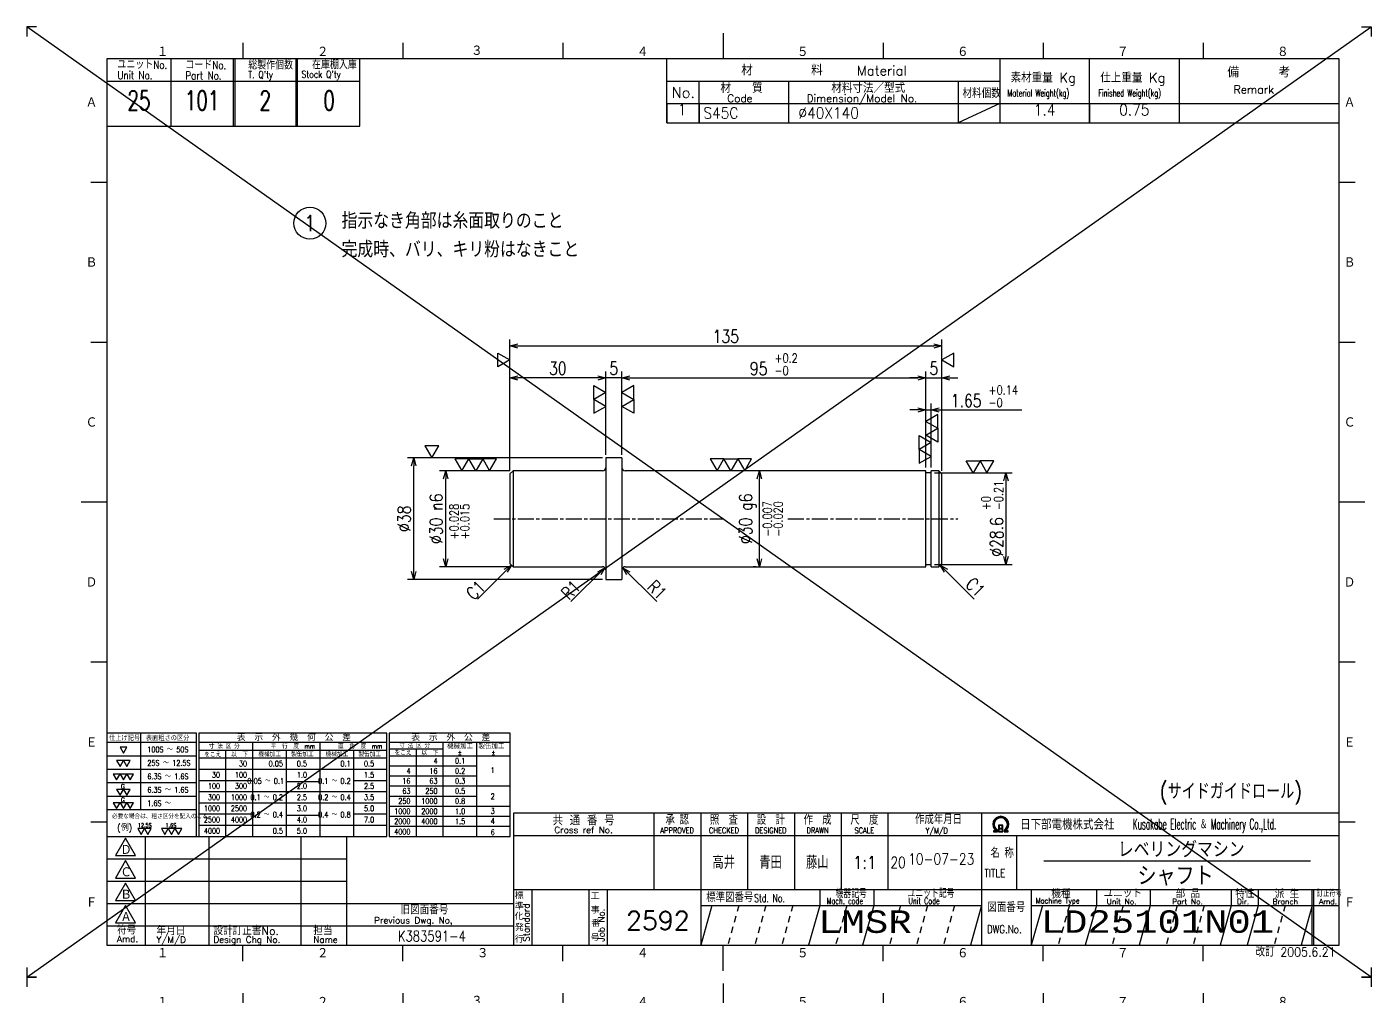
# Model space of a CAD drawing. Extents: x 0 to 420, y 0 to 594.
# Drawn here: x 0 to 420, y 291.1 to 594 of the extents above; entities that cross this region are included whole.
import ezdxf
from ezdxf.enums import TextEntityAlignment as Align

# ---------------------------------------------------------------- set-up
doc = ezdxf.new("R2010")
doc.units = 0
doc.linetypes.add('GEN3A', pattern=[3.5, 2, -1.5])
doc.linetypes.add('GEN7A', pattern=[7.5, 5, -0.75, 1, -0.75])
doc.layers.get('0').update_dxf_attribs({"linetype": 'CONTINUOUS'})
doc.layers.get('DEFPOINTS').update_dxf_attribs({"linetype": 'CONTINUOUS'})
for name, color, linetype in [('2', 5, 'CONTINUOUS'), ('4', 3, 'CONTINUOUS'), ('5', 3, 'CONTINUOUS'), ('6', 52, 'CONTINUOUS'), ('7A', 4, 'GEN7A'), ('8', 1, 'CONTINUOUS'), ('RAHM2', 1, 'CONTINUOUS'), ('RAHM3', 52, 'CONTINUOUS')]:
    doc.layers.add(name, color=color, linetype=linetype)
doc.styles.add('DIMENSION', font='monotxt.shx', dxfattribs={"bigfont": 'bigfont.shx'})
doc.styles.get("Standard").update_dxf_attribs({"font": 'romans.shx', "width": 0.8, "bigfont": 'extfont.shx'})
doc.dimstyles.new('GEN-ISO', dxfattribs={"dimtxt": 4, "dimasz": 2.5, "dimexe": 2, "dimexo": 1, "dimgap": 1, "dimtad": 3, "dimdec": 3, "dimrnd": 0.001, "dimdsep": 46, "dimtxsty": 'Standard', "dimblk": 'OPEN30', "dimcen": 0, "dimclrt": 52, "dimadec": 0, "dimazin": 0, "dimtp": 0.1, "dimtm": 0.1, "dimtfac": 0.6, "dimtdec": 3, "dimtmove": 0, "dimatfit": 3, "dimldrblk": 'OPEN30', "dimfxl": 1, "dimarcsym": 0})

# ---------------------------------------------------------------- blocks, each defined once
blk = doc.blocks.new('1A3ﾌﾞﾋﾝ')
at = {"layer": 'RAHM2', "color": 5, "linetype": 'Continuous'}
for p, q in [((3, 297), (0, 297)), ((0, 297), (0, 294)), ((217.5, 295), (217.5, 287)), ((417, 297), (420, 297)), ((420, 297), (420, 294)), ((67.5, 292), (67.5, 287)), ((117.5, 292), (117.5, 287)), ((167.5, 292), (167.5, 287)), ((267.5, 292), (267.5, 287)), ((317.5, 292), (317.5, 287)), ((367.5, 292), (367.5, 287)), ((410, 287), (25, 287)), ((25, 287), (25, 10)), ((104, 266), (104, 287)), ((410, 10), (410, 287)), ((25, 266), (64.5, 266)), ((64.5, 266), (104, 266)), ((20, 248.5), (25, 248.5)), ((410, 248.5), (415, 248.5)), ((20, 198.5), (25, 198.5)), ((410, 198.5), (415, 198.5)), ((17, 148.5), (25, 148.5)), ((410, 148.5), (418, 148.5)), ((20, 98.5), (25, 98.5)), ((410, 98.5), (415, 98.5)), ((20, 48.5), (25, 48.5)), ((410, 48.5), (415, 48.5)), ((25, 10), (410, 10)), ((67.5, 5), (67.5, 10)), ((117.5, 5), (117.5, 10)), ((217.5, 2), (217.5, 10)), ((267.5, 5), (267.5, 10)), ((317.5, 5), (317.5, 10)), ((367.5, 5), (367.5, 10)), ((0, 3), (0, 0)), ((0, 0), (3, 0)), ((420, 0), (417, 0)), ((420, 3), (420, 0))]:
    blk.add_line(p, q, dxfattribs=at)
at = {"layer": 'RAHM2', "color": 7, "linetype": 'Continuous'}
for p, q in [((45, 287), (45, 266)), ((64.5, 287), (64.5, 266)), ((65, 287), (65, 266)), ((84, 287), (84, 266)), ((84.5, 287), (84.5, 266)), ((200, 267), (200, 287)), ((304, 287), (304, 267)), ((332, 267), (332, 287)), ((360, 287), (360, 267)), ((25, 280), (64.5, 280)), ((64.5, 280), (104, 280)), ((200, 280), (304, 280)), ((210, 267), (210, 280)), ((238, 280), (238, 267)), ((291, 280), (291, 267)), ((200, 273), (410, 273)), ((304, 273), (291, 267)), ((200, 267), (410, 267)), ((195.93, 51.26), (195.93, 27.42)), ((210.55, 51.26), (210.55, 10)), ((225.18, 51.26), (225.18, 27.42)), ((239.8, 51.26), (239.8, 27.42)), ((254.43, 51.26), (254.43, 27.42)), ((269.05, 51.26), (269.05, 27.42)), ((298.3, 51.26), (298.3, 10)), ((25, 44), (100, 44)), ((37, 44), (37, 10)), ((56.8, 44), (56.8, 10)), ((85.6, 44), (85.6, 10)), ((100, 10), (100, 44)), ((152.05, 44.26), (410, 44.26)), ((269.05, 44.26), (269.05, 27.42)), ((298.3, 44.26), (298.3, 44.26)), ((309.17, 44.26), (309.17, 27.42)), ((25, 37), (100, 37)), ((25, 30), (100, 30)), ((152.05, 27.42), (410, 27.42)), ((157.77, 27.42), (157.77, 10)), ((175.59, 27.42), (175.59, 10)), ((181.3, 27.42), (181.3, 10)), ((247.73, 27.42), (247.73, 22.42)), ((264.59, 27.42), (264.59, 22.42)), ((313.83, 27.42), (313.83, 10)), ((334.15, 27.42), (334.15, 22.42)), ((351, 27.42), (351, 22.42)), ((376.29, 27.42), (376.29, 22.42)), ((384.72, 27.42), (384.72, 22.42)), ((401.57, 10), (401.57, 27.42)), ((402.07, 10), (402.07, 27.42)), ((25, 23), (100, 23)), ((100, 23), (152.05, 23)), ((210.55, 22.42), (298.3, 22.42)), ((313.83, 22.42), (410, 22.42)), ((25, 16), (100, 16)), ((100, 16), (152.05, 16)), ((167.5, 5), (167.5, 10))]:
    blk.add_line(p, q, dxfattribs=at)
at = {"layer": 'RAHM2', "color": 3, "linetype": 'Continuous'}
for p, q in [((317.73, 36.35), (401.03, 36.35)), ((214.02, 22.42), (210.55, 10)), ((247.73, 22.42), (244.26, 10)), ((264.59, 22.42), (261.12, 10)), ((298.3, 22.42), (294.83, 10)), ((334.15, 22.42), (330.68, 10)), ((351, 22.42), (347.54, 10)), ((376.29, 22.42), (372.82, 10)), ((384.72, 22.42), (381.25, 10))]:
    blk.add_line(p, q, dxfattribs=at)
at = {"layer": 'RAHM2', "color": 3, "linetype": 'GEN3A'}
for p, q in [((222.44, 22.42), (218.98, 10)), ((230.87, 22.42), (227.41, 10)), ((239.3, 22.42), (235.84, 10)), ((256.16, 22.42), (252.69, 10)), ((273.01, 22.42), (269.55, 10)), ((281.44, 22.42), (277.98, 10)), ((289.87, 22.42), (286.41, 10)), ((325.72, 22.42), (322.25, 10)), ((342.57, 22.42), (339.11, 10)), ((359.43, 22.42), (355.97, 10)), ((367.86, 22.42), (364.39, 10)), ((393.14, 22.42), (389.68, 10))]:
    blk.add_line(p, q, dxfattribs=at)
at = {"layer": 'RAHM2', "color": 5, "linetype": 'Continuous'}
blk.add_lwpolyline([(410, 51.26), (152.05, 51.26), (152.05, 10)], dxfattribs=at)
at = {"layer": 'RAHM2', "color": 7, "linetype": 'Continuous'}
for points in [[(303.62, 47.51), (303.62, 45.4), (304.92, 45.4), (304.92, 47.51), (303.62, 47.51)], [(303.77, 47.36), (303.77, 46.53), (304.77, 46.53), (304.77, 47.36), (303.77, 47.36)], [(304.77, 46.38), (304.77, 45.55), (303.77, 45.55), (303.77, 46.38), (304.77, 46.38)], [(302.02, 45.4), (303.22, 45.4), (303.22, 46.01)], [(302.02, 45.58), (302.97, 45.58), (302.97, 45.91)], [(302.72, 45.82), (302.72, 45.75), (302.02, 45.75), (302.02, 45.4)], [(305.32, 45.98), (305.32, 45.4), (306.58, 45.4), (306.58, 45.75), (305.85, 45.75), (305.85, 45.8)], [(305.57, 45.87), (305.57, 45.58), (306.58, 45.58)]]:
    blk.add_lwpolyline(points, dxfattribs=at)
for points in [[(30.79, 43.41), (27.65, 37.97), (33.92, 37.97)], [(30.79, 36.41), (27.65, 30.97), (33.92, 30.97)], [(30.79, 29.41), (27.65, 23.97), (33.92, 23.97)], [(30.79, 22.41), (27.65, 16.97), (33.92, 16.97)]]:
    blk.add_lwpolyline(points, close=True, dxfattribs=at)
at = {"layer": 'RAHM2', "color": 3, "linetype": 'Continuous'}
for points in [[(317.29, 22.42), (313.83, 10)], [(401.57, 22.42), (401.57, 22.42), (398.11, 10)]]:
    blk.add_lwpolyline(points, dxfattribs=at)
at = {"layer": 'RAHM2', "color": 7, "linetype": 'Continuous'}
for radius, start, end in [(2.5, 308.2706, 230.8952), (2.28, 303.9949, 234.4013), (2.06, 299.8294, 238.4756)]:
    blk.add_arc((304.3, 47.76), radius, start, end, dxfattribs=at)
at = {"layer": '4', "width": 0.9}
blk.add_text('改訂 2005.6.21', height=2.8, dxfattribs=at).set_placement((408.91, 6.44), align=Align.RIGHT)
at = {"layer": 'RAHM2', "color": 5, "linetype": 'Continuous'}
for s, p in [('１', (40.6, 287.58)), ('２', (90.6, 287.58)), ('４', (190.6, 287.58)), ('５', (240.6, 287.58)), ('６', (290.6, 287.58)), ('７', (340.6, 287.58)), ('８', (390.6, 287.58)), ('Ａ', (18.36, 271.74)), ('Ａ', (411.44, 271.74)), ('Ｂ', (18.36, 221.74)), ('Ｂ', (411.44, 221.74)), ('Ｃ', (18.36, 171.74)), ('Ｃ', (411.44, 171.74)), ('Ｄ', (18.36, 121.74)), ('Ｄ', (411.44, 121.74)), ('Ｅ', (18.36, 71.74)), ('Ｅ', (411.44, 71.74)), ('Ｆ', (18.36, 21.74)), ('Ｆ', (411.44, 21.74)), ('１', (40.6, 5.87)), ('２', (90.6, 5.87)), ('３', (140.6, 5.87)), ('４', (190.6, 5.87)), ('５', (240.6, 5.87)), ('６', (290.6, 5.87)), ('７', (340.6, 5.87))]:
    blk.add_text(s, height=3.31, dxfattribs=at).set_placement(p)
blk.add_text('３', height=3.31, dxfattribs=at).set_placement((140.6, 289.58), align=Align.MIDDLE)
at = {"layer": 'RAHM2', "color": 7, "linetype": 'Continuous'}
for s, height, width, p in [('ユニットNo.', 2.5, 0.8, (28.29, 283.92)), ('コードNo.', 2.5, 0.8, (49.52, 283.81)), ('総製作個数', 2.5, 0.8, (69.17, 283.72)), ('在庫棚入庫', 2.5, 0.8, (89.08, 283.82)), ('Unit No.', 2.5, 0.8, (28.29, 280.64)), ('Part No.', 2.5, 0.8, (49.52, 280.53)), ("T. Q'ty", 2.2, 0.8, (69.17, 280.96)), ("Stock Q'ty", 2.2, 0.8, (85.8, 281.06)), ('材料個数', 3, 0.8, (292.32, 274.79)), ('Material Weight(kg)', 2.2, 0.68, (306.37, 275.25)), ('Finished Weight(kg)', 2.2, 0.68, (334.74, 275.25)), ('作成年月日', 3, 0.7, (277.49, 47.82)), ('Y/M/D', 1.8, 0.8, (280.79, 44.87)), ('Kusakabe Electric ＆ Machinery Co.,Ltd.', 3.3108, 0.5, (345.56, 46.19)), ('名 称', 3, 0.7, (301.06, 37.33)), ('20', 3.5, 0.8, (269.81, 34.08)), ('TITLE', 2.5, 0.8, (299.18, 31.25)), ('標準図番号', 3, 0.7, (212.26, 23.44)), ('Std. No.', 2.5, 0.7, (227.23, 23.44)), ('機器記号', 2.5, 0.7, (252.65, 24.77)), ('ユニット記号', 2.5, 0.7, (275.14, 24.85)), ('訂正符号', 2, 0.7, (403.01, 25.16)), ('Mach. code', 2, 0.7, (249.86, 22.83)), ('Unit Code', 2, 0.7, (275.45, 22.83)), ('図面番号', 3, 0.7, (300.15, 20.37)), ('Machine Type', 1.7, 0.9, (315.15, 23.05))]:
    blk.add_text(s, height=height, dxfattribs=dict(at, width=width)).set_placement(p)
for s, height, p in [('材\u3000\u3000\u3000\u3000\u3000料', 3.311, (223.18, 281.82)), ('Material', 3, (259.34, 281.82)), ('素材重量 Kg', 3, (307.35, 279.63)), ('仕上重量 Kg', 3, (335.35, 279.63)), ('備     考', 3.311, (375.08, 281.21)), ('No.', 3.311, (201.5, 274.82)), ('材\u3000\u3000質', 3, (216.68, 276.39)), ('材料寸法／型式', 3, (251.33, 276.39)), ('Remark', 2.5, (377.03, 276.16)), ('Code', 2.4, (218.82, 273.45)), ('Dimension/Model No.', 2.4, (243.65, 273.45)), ('Ｄ', 3.2, (29.23, 38.2)), ('Ｃ', 3.2, (29.23, 31.2)), ('Ｂ', 3.2, (29.23, 24.2)), ('標', 2, (152.44, 24.43)), ('工', 2, (176.15, 24.24)), ('機種', 2.4, (320.08, 24.76)), ('ユニット', 2.4, (336.39, 24.96)), ('部 品', 2.4, (358.93, 24.79)), ('特性', 2.4, (377.55, 24.78)), ('派 生', 2.4, (389.89, 24.72)), ('旧図面番号', 2.5, (116.71, 19.69)), ('準', 2, (152.47, 21.11)), ('事', 2, (176.17, 19.92)), ('Unit No.', 1.7, (337.39, 22.76)), ('Part No.', 1.7, (357.81, 22.76)), ('Dir.', 1.7, (378.09, 22.76)), ('Branch', 1.7, (389.24, 22.76)), ('Amd.', 1.7, (403.74, 22.76)), ('Ａ', 3.2, (29.23, 17.2)), ('Previous Dwg. No,', 2, (108.5, 16.75)), ('化', 2, (152.37, 17.95)), ('番', 2, (176.31, 15.76)), ('Amd.', 2, (28.17, 10.93)), ('符号', 2.5, (28.17, 13.37)), ('Y/M/D', 2, (40.49, 10.7)), ('年月日', 2.5, (40.49, 13.14)), ('設計訂正書No.', 2.5, (58.29, 13.18)), ('Design Chg No.', 2, (58.29, 10.75)), ('担当', 2.5, (89.5, 13.18)), ('Name', 2, (89.5, 10.75)), ('行', 2, (152.46, 10.82)), ('発', 2, (152.46, 14.47)), ('号', 2, (176.11, 11.28))]:
    blk.add_text(s, height=height, dxfattribs=at).set_placement(p)
for s, height, p in [('共 通 番 号', 3, (173.93, 49.14)), ('Cross ref No.', 2, (173.93, 46.01))]:
    blk.add_text(s, height=height, dxfattribs=at).set_placement(p, align=Align.MIDDLE)
for s, height, width, p in [('承 認', 3, 0.7, (203.18, 49.35)), ('照  査', 3, 0.7, (217.8, 49.35)), ('設  計', 3, 0.7, (232.43, 49.35)), ('作  成', 3, 0.7, (247.05, 49.35)), ('尺  度', 3, 0.7, (261.67, 49.35)), ('APPROVED', 1.8, 0.8, (203.18, 45.85)), ('CHECKED', 1.8, 0.8, (217.8, 45.85)), ('DESIGNED', 1.8, 0.8, (232.43, 45.85)), ('DRAWN', 1.8, 0.8, (247.05, 45.85)), ('SCALE', 1.8, 0.8, (261.67, 45.85)), ('DWG.No.', 2.5, 0.8, (305.41, 14.96))]:
    blk.add_text(s, height=height, dxfattribs=dict(at, width=width)).set_placement(p, align=Align.MIDDLE)
at = {"layer": 'RAHM2', "color": 7, "linetype": 'Continuous', "width": 0.844147}
blk.add_text('日下部電機株式会社', height=3.311, dxfattribs=at).set_placement((310.35, 46.06), (339.79, 46.06), align=Align.FIT)
at = {"layer": 'RAHM2', "color": 7, "linetype": 'Continuous'}
for s, p in [('Standard', (157.07, 11.05)), ('Job No.', (180.5, 11.05))]:
    blk.add_text(s, height=2, rotation=90, dxfattribs=at).set_placement(p)
at = {"layer": 'RAHM2', "color": 5, "linetype": 'Continuous', "width": 0.7}
for tag, p in [('HEADER3', (35, 274.01)), ('HEADER4', (54.75, 274)), ('HEADER15', (74.49, 274)), ('HEADER16', (94.43, 274))]:
    blk.add_attdef(tag, text='', height=6, dxfattribs=at).set_placement(p, align=Align.MIDDLE)
at = {"layer": 'RAHM2', "color": 7, "linetype": 'Continuous'}
blk.add_attdef('HEADER5', text='', height=2.5, dxfattribs=at).set_placement((63.69, 267.1), align=Align.BOTTOM_RIGHT)
for tag, height, width, p in [('HEADER1', 5, 0.9, (359.12, 40.15)), ('HEADER25', 3.2, 0.63, (46.91, 40.38)), ('HEADER23', 3.33, 0.8, (71.4, 40.2)), ('HEADER24', 3.5, 0.8, (92.57, 40.22)), ('HEADER7', 5, 0.8, (174.38, 35.8)), ('GEN-TITLE-SCA', 4, 0.85, (261.79, 35.85)), ('HEADER22', 3.2, 0.63, (46.91, 33.38)), ('HEADER20', 3.33, 0.8, (71.4, 33.2)), ('HEADER21', 3.5, 0.8, (92.57, 33.22)), ('HEADER2', 6, 0.9, (358.89, 31.68)), ('HEADER19', 3.2, 0.63, (46.91, 26.38)), ('HEADER17', 3.33, 0.8, (71.4, 26.2)), ('HEADER18', 3.5, 0.8, (92.57, 26.22)), ('HEADER11', 3.2, 0.63, (46.91, 19.38)), ('HEADER9', 3.33, 0.8, (71.4, 19.2)), ('HEADER10', 3.5, 0.8, (92.57, 19.22)), ('HEADER14', 3.31, 0.8, (126.54, 12.82))]:
    blk.add_attdef(tag, text='', height=height, dxfattribs=dict(at, width=width)).set_placement(p, align=Align.MIDDLE)
for tag, p in [('HEADER27', (232.45, 36.09)), ('HEADER26', (247.07, 36.09))]:
    blk.add_attdef(tag, text='', height=4, dxfattribs=at).set_placement(p, align=Align.MIDDLE)
at = {"layer": 'RAHM2', "color": 7, "linetype": 'Continuous', "width": 0.8}
blk.add_attdef('GEN-TITLE-DAT', text='', height=3.5, dxfattribs=at).set_placement((275.35, 34.1), align=Align.BOTTOM_LEFT)
at = {"layer": 'RAHM2', "color": 5, "linetype": 'Continuous'}
blk.add_attdef('HEADER6', text='', height=5.8, dxfattribs=at).set_placement((207.09, 13.03), align=Align.BOTTOM_RIGHT)
at = {"layer": 'RAHM2', "color": 5, "linetype": 'Continuous', "style": 'DIMENSION', "width": 1.2}
for tag, p in [('HEADER13', (213.56, 11.75)), ('HEADER12', (247.26, 11.72)), ('GEN-TITLE-DWG', (316.79, 11.74))]:
    blk.add_attdef(tag, text='', height=7.02, dxfattribs=at).set_placement(p, align=Align.BOTTOM_LEFT)
at = {"layer": 'RAHM2', "color": 5, "linetype": 'Continuous', "style": 'DIMENSION'}
blk.add_attdef('HEADER8', text='', height=7.02, dxfattribs=at).set_placement((408.58, 11.71), align=Align.BOTTOM_RIGHT)
blk = doc.blocks.new('_Open30')
at = {"color": 0, "linetype": 'ByBlock', "lineweight": -2}
for p, q in [((-1, 0.27), (0, 0)), ((0, 0), (-1, -0.27)), ((0, 0), (-1, 0))]:
    blk.add_line(p, q, dxfattribs=at)
blk = doc.blocks.new('*D23')
at = {"layer": '5', "color": 0, "lineweight": -2, "transparency": 16777216}
for p, q in [((178.39, 484.27), (175.89, 484.27)), ((180.89, 460.27), (180.89, 486.27)), ((185.89, 484.27), (180.89, 484.27)), ((185.89, 460.27), (185.89, 486.27)), ((188.39, 484.27), (190.89, 484.27))]:
    blk.add_line(p, q, dxfattribs=at)
at = {"layer": 'DEFPOINTS', "color": 0, "transparency": 16777216}
for p in [(180.89, 484.27), (180.89, 459.27), (185.89, 459.27)]:
    blk.add_point(p, dxfattribs=at)
at = {"layer": '5', "color": 0, "lineweight": -2, "transparency": 16777216, "xscale": 2.5, "yscale": 2.5, "zscale": 2.5}
blk.add_blockref('_Open30', (180.89, 484.27), dxfattribs=at)
at = {"layer": '5', "color": 0, "lineweight": -2, "transparency": 16777216, "xscale": 2.5, "yscale": 2.5, "zscale": 2.5, "rotation": 180}
blk.add_blockref('_Open30', (185.89, 484.27), dxfattribs=at)
at = {"layer": '5', "color": 52, "transparency": 16777216, "insert": (183.39, 487.27), "char_height": 4, "attachment_point": 5}
blk.add_mtext('5', dxfattribs=at)
blk = doc.blocks.new('*D24')
at = {"layer": '5', "color": 0, "lineweight": -2, "transparency": 16777216}
for p, q in [((150.89, 455.27), (150.89, 486.27)), ((178.39, 484.27), (153.39, 484.27)), ((180.89, 460.27), (180.89, 486.27))]:
    blk.add_line(p, q, dxfattribs=at)
at = {"layer": 'DEFPOINTS', "color": 0, "transparency": 16777216}
for p in [(150.89, 484.27), (180.89, 459.27), (150.89, 454.27)]:
    blk.add_point(p, dxfattribs=at)
at = {"layer": '5', "color": 0, "lineweight": -2, "transparency": 16777216, "xscale": 2.5, "yscale": 2.5, "zscale": 2.5, "rotation": 180}
blk.add_blockref('_Open30', (150.89, 484.27), dxfattribs=at)
at = {"layer": '5', "color": 0, "lineweight": -2, "transparency": 16777216, "xscale": 2.5, "yscale": 2.5, "zscale": 2.5}
blk.add_blockref('_Open30', (180.89, 484.27), dxfattribs=at)
at = {"layer": '5', "color": 52, "transparency": 16777216, "insert": (165.89, 487.27), "char_height": 4, "attachment_point": 5}
blk.add_mtext('30', dxfattribs=at)
blk = doc.blocks.new('*D25')
at = {"layer": '5', "color": 0, "lineweight": -2, "transparency": 16777216}
for p, q in [((185.89, 460.27), (185.89, 486.27)), ((188.39, 484.27), (278.39, 484.27)), ((280.89, 456.27), (280.89, 486.27))]:
    blk.add_line(p, q, dxfattribs=at)
at = {"layer": 'DEFPOINTS', "color": 0, "transparency": 16777216}
for p in [(280.89, 484.27), (185.89, 459.27), (280.89, 455.27)]:
    blk.add_point(p, dxfattribs=at)
at = {"layer": '5', "color": 0, "lineweight": -2, "transparency": 16777216, "xscale": 2.5, "yscale": 2.5, "zscale": 2.5, "rotation": 180}
blk.add_blockref('_Open30', (185.89, 484.27), dxfattribs=at)
at = {"layer": '5', "color": 0, "lineweight": -2, "transparency": 16777216, "xscale": 2.5, "yscale": 2.5, "zscale": 2.5}
blk.add_blockref('_Open30', (280.89, 484.27), dxfattribs=at)
at = {"layer": '5', "color": 52, "transparency": 16777216, "insert": (233.39, 488.53), "char_height": 4, "attachment_point": 5}
blk.add_mtext('95 \\H2.8;\\S+0.2^ -0;', dxfattribs=at)
blk = doc.blocks.new('*D26')
at = {"layer": '5', "color": 0, "lineweight": -2, "transparency": 16777216}
for p, q in [((280.89, 456.27), (280.89, 476.27)), ((282.54, 456.27), (282.54, 476.27)), ((278.39, 474.27), (275.89, 474.27)), ((280.89, 474.27), (282.54, 474.27)), ((285.04, 474.27), (310.82, 474.27))]:
    blk.add_line(p, q, dxfattribs=at)
at = {"layer": 'DEFPOINTS', "color": 0, "transparency": 16777216}
for p in [(282.54, 474.27), (280.89, 455.27), (282.54, 455.27)]:
    blk.add_point(p, dxfattribs=at)
at = {"layer": '5', "color": 0, "lineweight": -2, "transparency": 16777216, "xscale": 2.5, "yscale": 2.5, "zscale": 2.5}
blk.add_blockref('_Open30', (280.89, 474.27), dxfattribs=at)
at = {"layer": '5', "color": 0, "lineweight": -2, "transparency": 16777216, "xscale": 2.5, "yscale": 2.5, "zscale": 2.5, "rotation": 180}
blk.add_blockref('_Open30', (282.54, 474.27), dxfattribs=at)
at = {"layer": '5', "color": 52, "transparency": 16777216, "insert": (299.18, 478.53), "char_height": 4, "attachment_point": 5}
blk.add_mtext('1.65 \\H2.8;\\S+0.14^ -0;', dxfattribs=at)
blk = doc.blocks.new('*D27')
at = {"layer": '5', "color": 0, "lineweight": -2, "transparency": 16777216}
for p, q in [((278.39, 484.27), (275.89, 484.27)), ((280.89, 456.57), (280.89, 486.27)), ((280.89, 484.27), (285.89, 484.27)), ((285.89, 455.27), (285.89, 486.27)), ((288.39, 484.27), (290.89, 484.27))]:
    blk.add_line(p, q, dxfattribs=at)
at = {"layer": 'DEFPOINTS', "color": 0, "transparency": 16777216}
for p in [(285.89, 484.27), (280.89, 455.57), (285.89, 454.27)]:
    blk.add_point(p, dxfattribs=at)
at = {"layer": '5', "color": 0, "lineweight": -2, "transparency": 16777216, "xscale": 2.5, "yscale": 2.5, "zscale": 2.5}
blk.add_blockref('_Open30', (280.89, 484.27), dxfattribs=at)
at = {"layer": '5', "color": 0, "lineweight": -2, "transparency": 16777216, "xscale": 2.5, "yscale": 2.5, "zscale": 2.5, "rotation": 180}
blk.add_blockref('_Open30', (285.89, 484.27), dxfattribs=at)
at = {"layer": '5', "color": 52, "transparency": 16777216, "insert": (283.39, 487.27), "char_height": 4, "attachment_point": 5}
blk.add_mtext('5', dxfattribs=at)
blk = doc.blocks.new('*D28')
at = {"layer": '5', "color": 0, "lineweight": -2, "transparency": 16777216}
for p, q in [((150.89, 455.27), (150.89, 496.27)), ((285.89, 455.27), (285.89, 496.27)), ((153.39, 494.27), (283.39, 494.27))]:
    blk.add_line(p, q, dxfattribs=at)
at = {"layer": 'DEFPOINTS', "color": 0, "transparency": 16777216}
for p in [(285.89, 494.27), (150.89, 454.27), (285.89, 454.27)]:
    blk.add_point(p, dxfattribs=at)
at = {"layer": '5', "color": 0, "lineweight": -2, "transparency": 16777216, "xscale": 2.5, "yscale": 2.5, "zscale": 2.5, "rotation": 180}
blk.add_blockref('_Open30', (150.89, 494.27), dxfattribs=at)
at = {"layer": '5', "color": 0, "lineweight": -2, "transparency": 16777216, "xscale": 2.5, "yscale": 2.5, "zscale": 2.5}
blk.add_blockref('_Open30', (285.89, 494.27), dxfattribs=at)
at = {"layer": '5', "color": 52, "transparency": 16777216, "insert": (218.39, 497.27), "char_height": 4, "attachment_point": 5}
blk.add_mtext('135', dxfattribs=at)
blk = doc.blocks.new('*D29')
at = {"layer": '5', "color": 0, "lineweight": -2, "transparency": 16777216}
for p, q in [((283.54, 454.57), (307.89, 454.57)), ((305.89, 452.07), (305.89, 428.47)), ((283.54, 425.97), (307.89, 425.97))]:
    blk.add_line(p, q, dxfattribs=at)
at = {"layer": 'DEFPOINTS', "color": 0, "transparency": 16777216}
for p in [(282.54, 454.57), (282.54, 425.97), (305.89, 425.97)]:
    blk.add_point(p, dxfattribs=at)
at = {"layer": '5', "color": 0, "lineweight": -2, "transparency": 16777216, "xscale": 2.5, "yscale": 2.5, "zscale": 2.5}
for p, rotation in [((305.89, 454.57), 90), ((305.89, 425.97), 270)]:
    blk.add_blockref('_Open30', p, dxfattribs=dict(at, rotation=rotation))
at = {"layer": '5', "color": 52, "transparency": 16777216, "insert": (301.63, 440.27), "char_height": 4, "attachment_point": 5, "rotation": 90}
blk.add_mtext('%%C28.6 \\H2.8;\\S+0^ -0.21;', dxfattribs=at)
blk = doc.blocks.new('*D30')
at = {"layer": '5', "color": 0, "lineweight": -2, "transparency": 16777216}
for p, q in [((150.89, 455.27), (128.89, 455.27)), ((130.89, 427.77), (130.89, 452.77)), ((150.89, 425.27), (128.89, 425.27))]:
    blk.add_line(p, q, dxfattribs=at)
at = {"layer": 'DEFPOINTS', "color": 0, "transparency": 16777216}
for p in [(130.89, 455.27), (151.89, 455.27), (151.89, 425.27)]:
    blk.add_point(p, dxfattribs=at)
at = {"layer": '5', "color": 0, "lineweight": -2, "transparency": 16777216, "xscale": 2.5, "yscale": 2.5, "zscale": 2.5}
for p, rotation in [((130.89, 455.27), 90), ((130.89, 425.27), 270)]:
    blk.add_blockref('_Open30', p, dxfattribs=dict(at, rotation=rotation))
at = {"layer": '5', "color": 52, "transparency": 16777216, "insert": (127.89, 440.27), "char_height": 4, "attachment_point": 5, "rotation": 90}
blk.add_mtext('%%C30 n6', dxfattribs=at)
blk = doc.blocks.new('*D31')
at = {"layer": '5', "color": 0, "lineweight": -2, "transparency": 16777216}
for p, q in [((179.89, 459.27), (118.89, 459.27)), ((120.89, 423.77), (120.89, 456.77)), ((179.89, 421.27), (118.89, 421.27))]:
    blk.add_line(p, q, dxfattribs=at)
at = {"layer": 'DEFPOINTS', "color": 0, "transparency": 16777216}
for p in [(120.89, 459.27), (180.89, 459.27), (180.89, 421.27)]:
    blk.add_point(p, dxfattribs=at)
at = {"layer": '5', "color": 0, "lineweight": -2, "transparency": 16777216, "xscale": 2.5, "yscale": 2.5, "zscale": 2.5}
for p, rotation in [((120.89, 459.27), 90), ((120.89, 421.27), 270)]:
    blk.add_blockref('_Open30', p, dxfattribs=dict(at, rotation=rotation))
at = {"layer": '5', "color": 52, "transparency": 16777216, "insert": (117.89, 440.27), "char_height": 4, "attachment_point": 5, "rotation": 90}
blk.add_mtext('%%C38', dxfattribs=at)
blk = doc.blocks.new('*D32')
at = {"layer": '5', "color": 0, "lineweight": -2, "transparency": 16777216}
for p, q in [((227.89, 455.27), (226.89, 455.27)), ((228.89, 427.77), (228.89, 452.77)), ((227.89, 425.27), (226.89, 425.27))]:
    blk.add_line(p, q, dxfattribs=at)
at = {"layer": 'DEFPOINTS', "color": 0, "transparency": 16777216}
for p in [(228.89, 455.27), (228.89, 455.27), (228.89, 425.27)]:
    blk.add_point(p, dxfattribs=at)
at = {"layer": '5', "color": 0, "lineweight": -2, "transparency": 16777216, "xscale": 2.5, "yscale": 2.5, "zscale": 2.5}
for p, rotation in [((228.89, 455.27), 90), ((228.89, 425.27), 270)]:
    blk.add_blockref('_Open30', p, dxfattribs=dict(at, rotation=rotation))
at = {"layer": '5', "color": 52, "transparency": 16777216, "insert": (225.23, 440.27), "char_height": 4, "attachment_point": 5, "rotation": 90}
blk.add_mtext('%%C30 g6', dxfattribs=at)
blk = doc.blocks.new('STDBUHIN')
at = {"color": 7}
for p, q in [((0, 0), (0, -6)), ((10, 0), (10, -6)), ((38, 0), (38, -6)), ((91, 0), (91, -6)), ((104, 0), (104, -6)), ((132, 0), (132, -6)), ((160, 0), (160, -6)), ((0, -6), (210, -6))]:
    blk.add_line(p, q, dxfattribs=at)
at = {"layer": 'RAHM3', "color": 7, "width": 0.9}
for tag, p in [('1GENST', (4.710911, -4.609434)), ('4GENST', (96.434633, -4.658422)), ('5GENST', (118, -4.729)), ('6GENST', (146, -4.729))]:
    blk.add_attdef(tag, text='', height=3.5, dxfattribs=at).set_placement(p, align=Align.BOTTOM_CENTER)
at = {"layer": 'RAHM3', "color": 7}
for tag, p, width in [('2GENST', (11.373533, -4.658422), 0.8), ('3GENST', (41.070972, -4.658422), 0.8), ('7GENST', (162.759538, -4.671383), 0.9)]:
    blk.add_attdef(tag, p, '', height=3.5, dxfattribs=dict(at, width=width))
blk = doc.blocks.new('GENBALLOON1')
blk.add_circle((0, 0), 5)
at = {"flags": 1}
blk.add_attdef('GEN_PARENT', text='', height=2.5, dxfattribs=at).set_placement((0, 0), align=Align.MIDDLE)
blk.add_attdef('REF_NO', text='', height=3.5).set_placement((0, 0), align=Align.MIDDLE)
at = {"color": 7, "flags": 1}
for tag, p in [('5GENINF', (6.43, 0.96)), ('6GENINF', (6.43, 0.63)), ('7GENINF', (6.43, 0.3)), ('8GENINF', (6.43, -0.04)), ('9GENINF', (6.43, -0.37)), ('3GENINF', (6.43, -2.34)), ('4GENINF', (6.43, -2.67)), ('10GENINF', (6.43, -0.7)), ('11GENINF', (6.43, -1)), ('12GENINF', (6.43, -1.34)), ('13GENINF', (6.43, -1.67)), ('14GENINF', (6.43, -2)), ('15GENINF', (6.43, -3)), ('16GENINF', (6.43, -3.34)), ('17GENINF', (6.43, -3.7)), ('18GENINF', (6.43, -4.04)), ('19GENINF', (6.43, -4.37)), ('20GENINF', (6.43, -4.7)), ('21GENINF', (6.43, -5.04)), ('22GENINF', (6.43, -5.37))]:
    blk.add_attdef(tag, p, '', height=0.2, dxfattribs=at)
blk = doc.blocks.new('A$C2A7F1BD4')
for p, q in [((0, 29.4), (28, 29.4)), ((10.5, 32.2), (10.5, 8.4)), ((28.7, 29.4), (87.5, 29.4)), ((28.7, 26.95), (87.5, 26.95)), ((37.1, 26.95), (37.1, 0)), ((45.5, 29.4), (45.5, 0)), ((56, 26.95), (56, 0)), ((66.5, 29.4), (66.5, 0)), ((77, 26.95), (77, 0)), ((88.2, 29.4), (126, 29.4)), ((88.2, 27.3), (105, 27.3)), ((96.6, 27.3), (96.6, 0)), ((105, 29.4), (105, 0)), ((115.5, 29.4), (115.5, 0)), ((28.7, 24.5), (87.5, 24.5)), ((88.2, 25.2), (126, 25.2)), ((0, 8.4), (28, 8.4))]:
    blk.add_line(p, q)
for points in [[(5.16, 26.02), (6.22, 27.86), (4.1, 27.86), (5.16, 26.02)], [(4.1, 21.82), (5.16, 23.66), (3.04, 23.66), (4.1, 21.82)], [(6.22, 21.82), (7.28, 23.66), (5.16, 23.66), (6.22, 21.82)], [(3.04, 17.62), (4.1, 19.46), (1.98, 19.46), (3.04, 17.62)], [(5.16, 17.62), (6.22, 19.46), (4.1, 19.46), (5.16, 17.62)], [(7.28, 17.62), (8.35, 19.46), (6.22, 19.46), (7.28, 17.62)], [(4.1, 12.86), (5.16, 14.69), (3.04, 14.69), (4.1, 12.86)], [(6.22, 12.86), (7.28, 14.69), (5.16, 14.69), (6.22, 12.86)], [(3.04, 8.66), (4.1, 10.49), (1.98, 10.49), (3.04, 8.66)], [(5.16, 8.66), (6.22, 10.49), (4.1, 10.49), (5.16, 8.66)], [(7.28, 8.66), (8.35, 10.49), (6.22, 10.49), (7.28, 8.66)], [(10.7, 0.61), (11.76, 2.45), (9.63, 2.45), (10.7, 0.61)], [(12.82, 0.61), (13.88, 2.45), (11.76, 2.45), (12.82, 0.61)], [(18.07, 0.61), (19.13, 2.45), (17.01, 2.45), (18.07, 0.61)], [(20.19, 0.61), (21.26, 2.45), (19.13, 2.45), (20.19, 0.61)], [(22.32, 0.61), (23.38, 2.45), (21.26, 2.45), (22.32, 0.61)]]:
    blk.add_lwpolyline(points, close=True)
at = {"layer": '2'}
for points in [[(0, 0), (28, 0), (28, 32.2), (0, 32.2)], [(28.7, 0), (87.5, 0), (87.5, 32.2), (28.7, 32.2)], [(88.2, 0), (126, 0), (126, 32.2), (88.2, 32.2)]]:
    blk.add_lwpolyline(points, close=True, dxfattribs=at)
at = {"layer": '4'}
for p, q in [((0, 25.2), (28, 25.2)), ((0, 21), (28, 21)), ((88.2, 22.05), (115.5, 22.05)), ((28.7, 21), (87.5, 21)), ((28.7, 17.5), (45.5, 17.5)), ((56, 17.15), (66.5, 17.15)), ((77, 17.5), (87.5, 17.5)), ((88.2, 18.9), (115.5, 18.9)), ((0, 16.8), (28, 16.8)), ((28.7, 14), (87.5, 14)), ((88.2, 15.75), (126, 15.75)), ((0, 12.6), (28, 12.6)), ((28.7, 10.5), (87.5, 10.5)), ((88.2, 12.6), (115.5, 12.6)), ((88.2, 9.45), (126, 9.45)), ((28.7, 7), (45.5, 7)), ((56, 6.65), (66.5, 6.65)), ((77, 7), (87.5, 7)), ((88.2, 6.3), (126, 6.3)), ((28.7, 3.5), (87.5, 3.5)), ((88.2, 3.15), (126, 3.15))]:
    blk.add_line(p, q, dxfattribs=at)
at = {"width": 0.9}
for s, height, p in [('仕上げ記号', 1.54, (5.53, 29.91)), ('表面粗さの区分', 1.54, (18.98, 29.91)), ('をこえ', 1.4, (33.04, 24.85)), ('寸 法 区 分', 1.4, (36.67, 27.45)), ('以\u3000下', 1.4, (41.44, 24.85)), ('機械加工', 1.4, (50.85, 24.93)), ('平\u3000行\u3000度\u3000mm', 1.4, (58.11, 27.45)), ('製缶加工', 1.4, (61.11, 24.93)), ('機械加工', 1.4, (71.85, 24.93)), ('直\u3000角\u3000度\u3000mm', 1.4, (79.11, 27.45)), ('製缶加工', 1.4, (82.11, 24.93)), ('をこえ', 1.4, (92.54, 25.38)), ('寸 法 区 分', 1.4, (96.17, 27.62)), ('以\u3000下', 1.4, (100.94, 25.38)), ('機械加工', 1.61, (110.35, 27.35)), ('%%P', 1.4, (110.27, 25.48)), ('製缶加工', 1.61, (120.13, 27.35)), ('%%P', 1.4, (120.77, 25.48))]:
    blk.add_text(s, height=height, dxfattribs=at).set_placement(p, align=Align.CENTER)
for s, p in [('表\u3000示\u3000外\u3000幾\u3000何\u3000公\u3000差', (58.43, 29.86)), ('表\u3000示\u3000外\u3000公\u3000差', (107.45, 29.86))]:
    blk.add_text(s, height=1.96).set_placement(p, align=Align.CENTER)
for s, height, width, p in [('100S ～ 50S', 1.75, 0.8, (12.64, 26.26)), ('25S ～ 12.5S', 1.75, 0.8, (12.64, 22.06)), ('0.1', 1.75, 0.8, (108.79, 22.73)), ('0.2', 1.75, 0.8, (108.79, 19.58)), ('1', 1.75, 0.8, (119.92, 19.81)), ('6.3S ～ 1.6S', 1.75, 0.8, (12.64, 17.86)), ('0.3', 1.75, 0.8, (108.79, 16.43)), ('6.3S ～ 1.6S', 1.75, 0.8, (12.64, 13.66)), ('0.5', 1.75, 0.8, (108.79, 13.28)), ('2', 1.75, 0.8, (119.92, 11.65)), ('1.6S ～ ', 1.75, 0.8, (12.64, 9.46)), ('0.8', 1.75, 0.8, (108.79, 10.13)), ('1.0', 1.75, 0.8, (108.79, 6.98)), ('3', 1.75, 0.8, (119.92, 7.04)), ('必要な場合は、粗さ区分を記入のこと', 1.4, 0.9, (1.56, 5.54)), ('1.5', 1.75, 0.8, (108.79, 3.83)), ('4', 1.75, 0.8, (119.92, 3.89)), ('(例)', 2, 0.9, (3.23, 1.73)), ('12.5S', 1.26, 0.8, (9.67, 2.83)), ('1.6S', 1.26, 0.8, (18.32, 2.83)), ('6', 1.75, 0.8, (119.92, 0.39))]:
    blk.add_text(s, height=height, dxfattribs=dict(width=width)).set_placement(p)
for s, width, p in [('30', 0.8, (43.8, 21.85)), ('0.05', 0.7, (55.02, 21.85)), ('0.5', 0.8, (62.51, 21.85)), ('0.1', 0.7, (76.19, 21.85)), ('0.5', 0.8, (83.51, 21.85)), ('4', 0.8, (94.85, 19.58)), ('16', 0.8, (103.3, 19.58)), ('4', 0.8, (103.3, 22.73)), ('30', 0.8, (35.35, 18.35)), ('100', 0.8, (43.8, 18.35)), ('0.05 ～ 0.1', 0.7, (55.36, 16.42)), ('1.0', 0.8, (62.51, 18.35)), ('0.1 ～ 0.2', 0.7, (76.19, 16.42)), ('1.5', 0.8, (83.51, 18.35)), ('16', 0.8, (94.85, 16.43)), ('63', 0.8, (103.3, 16.43)), ('300', 0.8, (35.35, 11.35)), ('100', 0.8, (35.35, 14.85)), ('1000', 0.8, (43.8, 11.35)), ('300', 0.8, (43.8, 14.85)), ('0.1 ～ 0.2', 0.7, (55.02, 11.35)), ('2.0', 0.8, (62.51, 14.85)), ('2.5', 0.8, (62.51, 11.35)), ('0.2 ～ 0.4', 0.7, (76.19, 11.35)), ('2.5', 0.8, (83.51, 14.85)), ('3.5', 0.8, (83.51, 11.35)), ('63', 0.8, (94.85, 13.28)), ('250', 0.8, (103.3, 13.28)), ('1000', 0.8, (35.35, 7.85)), ('2500', 0.8, (43.8, 7.85)), ('3.0', 0.8, (62.51, 7.85)), ('5.0', 0.8, (83.51, 7.85)), ('1000', 0.8, (94.85, 6.98)), ('250', 0.8, (94.85, 10.13)), ('2000', 0.8, (103.3, 6.98)), ('1000', 0.8, (103.3, 10.13)), ('2500', 0.8, (35.35, 4.35)), ('4000', 0.8, (43.8, 4.35)), ('0.2 ～ 0.4', 0.7, (55.02, 5.93)), ('4.0', 0.8, (62.51, 4.35)), ('0.4 ～ 0.8', 0.7, (76.19, 5.93)), ('7.0', 0.8, (83.51, 4.35)), ('2000', 0.8, (94.85, 3.83)), ('4000', 0.8, (103.3, 3.83)), ('4000', 0.8, (35.35, 0.85)), ('0.5', 0.7, (55.02, 0.85)), ('5.0', 0.8, (62.51, 0.85)), ('4000', 0.8, (94.85, 0.58))]:
    blk.add_text(s, height=1.75, dxfattribs=dict(width=width)).set_placement(p, align=Align.RIGHT)
for p in [(5.6, 14.89), (5.6, 10.69)]:
    blk.add_text('G', height=1.4).set_placement(p, align=Align.RIGHT)

msp = doc.modelspace()

# ---------------------------------------------------------------- linework, layer by layer
at = {"layer": '2'}
for p, q in [((180.8946, 459.2657), (180.8946, 421.2657)), ((185.8946, 459.2657), (180.8946, 459.2657)), ((185.8946, 459.2657), (185.8946, 421.2657)), ((151.8946, 455.2657), (150.8946, 454.2657)), ((150.8946, 454.2657), (150.8946, 426.2657)), ((179.8946, 455.2657), (151.8946, 455.2657)), ((151.8946, 455.2657), (151.8946, 425.2657)), ((280.8946, 455.2657), (186.8946, 455.2657)), ((280.8946, 425.2657), (280.8946, 455.2657)), ((282.5446, 454.5657), (280.8946, 454.5657)), ((284.8946, 455.2657), (282.5446, 455.2657)), ((282.5446, 425.2657), (282.5446, 455.2657)), ((284.8946, 455.2657), (285.8946, 454.2657)), ((284.8946, 455.2657), (284.8946, 425.2657)), ((285.8946, 426.2657), (285.8946, 454.2657)), ((150.8946, 426.2657), (151.8946, 425.2657)), ((151.8946, 425.2657), (179.8946, 425.2657)), ((186.8946, 425.2657), (280.8946, 425.2657)), ((280.8946, 425.9657), (282.5446, 425.9657)), ((282.5446, 425.2657), (284.8946, 425.2657)), ((285.8946, 426.2657), (284.8946, 425.2657)), ((180.8946, 421.2657), (185.8946, 421.2657))]:
    msp.add_line(p, q, dxfattribs=at)
for centre, start, end in [((179.8946, 456.2657), 270, 0), ((186.8946, 456.2657), 180, 270), ((179.8946, 424.2657), 0, 90), ((186.8946, 424.2657), 90, 180)]:
    msp.add_arc(centre, 1, start, end, dxfattribs=at)
at = {"layer": '7A'}
for p, q in [((145.8946, 440.2657), (217.7937, 440.2657)), ((237.7937, 440.2657), (290.8946, 440.2657))]:
    msp.add_line(p, q, dxfattribs=at)
at = {"layer": '8'}
for p, q in [((0, 297), (420, 594)), ((420, 297), (0, 594))]:
    msp.add_line(p, q, dxfattribs=at)
for points in [[(150.8946, 489.8923), (147.1446, 487.7273), (147.1446, 492.0573), (150.8946, 489.8923)], [(285.8946, 489.8923), (289.6446, 487.7273), (289.6446, 492.0573), (285.8946, 489.8923)], [(180.8946, 479.7154), (177.1446, 477.5504), (177.1446, 481.8804), (180.8946, 479.7154)], [(185.8946, 479.7154), (189.6446, 477.5504), (189.6446, 481.8804), (185.8946, 479.7154)], [(180.8946, 475.3854), (177.1446, 477.5504), (177.1446, 473.2204), (180.8946, 475.3854)], [(185.8946, 475.3854), (189.6446, 477.5504), (189.6446, 473.2204), (185.8946, 475.3854)], [(280.8946, 470.6898), (284.6446, 468.5248), (284.6446, 472.8548), (280.8946, 470.6898)], [(282.5446, 464.0916), (278.7946, 461.9266), (278.7946, 466.2566), (282.5446, 464.0916)], [(280.8946, 466.3598), (284.6446, 468.5248), (284.6446, 464.1948), (280.8946, 466.3598)], [(126.5294, 459.2657), (128.6944, 463.0157), (124.3644, 463.0157), (126.5294, 459.2657)], [(135.9202, 455.2657), (138.0852, 459.0157), (133.7552, 459.0157), (135.9202, 455.2657)], [(140.2502, 455.2657), (138.0852, 459.0157), (142.4152, 459.0157), (140.2502, 455.2657)], [(144.5802, 455.2657), (146.7452, 459.0157), (142.4152, 459.0157), (144.5802, 455.2657)], [(215.6287, 455.2657), (217.7937, 459.0157), (213.4637, 459.0157), (215.6287, 455.2657)], [(219.9587, 455.2657), (217.7937, 459.0157), (222.1237, 459.0157), (219.9587, 455.2657)], [(224.2887, 455.2657), (226.4537, 459.0157), (222.1237, 459.0157), (224.2887, 455.2657)], [(282.5446, 459.7616), (278.7946, 461.9266), (278.7946, 457.5966), (282.5446, 459.7616)], [(295.6385, 454.5657), (293.4735, 458.3157), (297.8035, 458.3157), (295.6385, 454.5657)], [(299.9685, 454.5657), (302.1335, 458.3157), (297.8035, 458.3157), (299.9685, 454.5657)]]:
    msp.add_lwpolyline(points, close=True, dxfattribs=at)

# ---------------------------------------------------------------- block references
at = {"layer": '2'}
for p, values in [((0, 297), {'GEN-TITLE-DWG': 'LD25101N01', 'GEN-TITLE-DAT': '10-07-23', 'GEN-TITLE-SCA': '1:1', 'HEADER1': ' レベリングマシン', 'HEADER2': 'シャフト', 'HEADER3': '25', 'HEADER4': '101', 'HEADER6': '2592', 'HEADER12': 'LMSR', 'HEADER14': 'K383591-4', 'HEADER15': '2', 'HEADER16': '0'}), ((0, 0), {'GEN-TITLE-DWG': 'LD15129N01', 'GEN-TITLE-DAT': '13-03-29', 'GEN-TITLE-SCA': '1:1', 'HEADER1': ' レベリングマシン', 'HEADER2': 'シャフト', 'HEADER3': '15', 'HEADER4': '129', 'HEADER6': '2638', 'HEADER12': 'LMSR', 'HEADER13': 'LM10', 'HEADER14': 'LD25101N01', 'HEADER15': '2', 'HEADER16': '0'})]:
    msp.add_blockref('1A3ﾌﾞﾋﾝ', p, dxfattribs=at).add_auto_attribs(values)
at = {"layer": '5'}
ref = msp.add_blockref('GENBALLOON1', (88.4292, 532.6277), dxfattribs=at)
ref.add_attrib('REF_NO', '1', dxfattribs={"color": 7, "height": 5, "width": 0.9}).set_placement((88.4292, 532.6277), align=Align.MIDDLE_CENTER)
at = {"layer": '6'}
msp.add_blockref('A$C2A7F1BD4', (25, 341), dxfattribs=at)
at = {"layer": 'RAHM2'}
ref = msp.add_blockref('STDBUHIN', (200, 570), dxfattribs=at)
ref.add_attrib('1GENST', '1', dxfattribs={"layer": 'RAHM3', "color": 7, "height": 3.5, "width": 0.9}).set_placement((204.711, 565.3906), align=Align.BOTTOM_CENTER)
ref.add_attrib('2GENST', 'S45C', (211.3736, 565.3416), dxfattribs={"layer": 'RAHM3', "color": 7, "height": 3.5, "width": 0.9})
ref.add_attrib('3GENST', '%%C40X140', (241.071, 565.3416), dxfattribs={"layer": 'RAHM3', "color": 7, "height": 3.5, "width": 0.9})
ref.add_attrib('5GENST', '1.4', dxfattribs={"layer": 'RAHM3', "color": 7, "height": 3.5, "width": 0.9}).set_placement((318, 565.271), align=Align.BOTTOM_CENTER)
ref.add_attrib('6GENST', '0.75', dxfattribs={"layer": 'RAHM3', "color": 7, "height": 3.5, "width": 0.9}).set_placement((346, 565.271), align=Align.BOTTOM_CENTER)

# ---------------------------------------------------------------- texts
at = {"layer": '5', "color": 52, "char_height": 4, "attachment_point": 4}
for s, insert in [('高井', (214.1968, 332.8579)), ('青田', (228.8213, 332.8579)), ('藤山', (243.4457, 332.8579))]:
    msp.add_mtext(s, dxfattribs=dict(at, insert=insert))
at = {"layer": '6'}
for s, width, p in [('指示なき角部は糸面取りのこと', 0.9, (98.3201, 530.8887)), ('完成時、バリ、キリ粉はなきこと', 0.9, (98.3201, 521.9325)), ('(サイドガイドロール)', 0.8, (354.0001, 352.5894))]:
    msp.add_text(s, height=5, dxfattribs=dict(at, width=width)).set_placement(p)
at = {"layer": '6', "width": 0.8}
for s, height, rotation, p in [('-0.007', 2.8, 90, (232.7802, 434.6401)), ('-0.020', 2.8, 90, (236.1402, 434.6401)), ('+0.028', 2.8, 90, (134.8706, 433.8129)), ('+0.015', 2.8, 90, (138.2306, 433.8129)), ('C1', 4, 45, (139.6435, 414.5486)), ('R1', 4, 45, (169.3903, 414.6482)), ('R1', 4, 315, (193.5033, 418.6523)), ('C1', 4, 315, (292.9272, 419.4549))]:
    msp.add_text(s, height=height, rotation=rotation, dxfattribs=at).set_placement(p)

# ---------------------------------------------------------------- dimensions: what is measured, and where the dimension line sits
at = {"layer": '5'}
for base, p1, p2, picture, middle in [((285.8946, 494.2657), (150.8946, 454.2657), (285.8946, 454.2657), '*D28', (218.3946, 497.2657)), ((150.8946, 484.2657), (180.8946, 459.2657), (150.8946, 454.2657), '*D24', (165.8946, 487.2657)), ((180.8946, 484.2657), (185.8946, 459.2657), (180.8946, 459.2657), '*D23', (183.3946, 487.2657)), ((285.8946, 484.2657), (280.8946, 455.5657), (285.8946, 454.2657), '*D27', (283.3946, 487.2657))]:
    dim = msp.add_linear_dim(base=base, p1=p1, p2=p2, dimstyle='GEN-ISO', dxfattribs=at)
    dim.commit()
    dim.dimension.update_dxf_attribs({"geometry": picture, "text_midpoint": middle})
for base, p1, p2, text, picture, middle in [((280.8946, 484.2657), (185.8946, 459.2657), (280.8946, 455.2657), '<> \\H2.8;\\S+0.2^ -0;', '*D25', (233.3946, 488.5324)), ((282.5446, 474.2657), (280.8946, 455.2657), (282.5446, 455.2657), '<> \\H2.8;\\S+0.14^ -0;', '*D26', (299.1808, 478.5324))]:
    dim = msp.add_linear_dim(base=base, p1=p1, p2=p2, text=text, dimstyle='GEN-ISO', dxfattribs=at)
    dim.commit()
    dim.dimension.update_dxf_attribs({"geometry": picture, "text_midpoint": middle})
for base, p1, p2, text, picture, middle in [((120.8946, 459.2657), (180.8946, 421.2657), (180.8946, 459.2657), '%%C<>', '*D31', (117.8946, 440.2657)), ((130.8946, 455.2657), (151.8946, 425.2657), (151.8946, 455.2657), '%%C<> n6', '*D30', (127.8946, 440.2657)), ((228.8946, 455.2657), (228.8946, 425.2657), (228.8946, 455.2657), '%%C<> g6', '*D32', (225.228, 440.2657)), ((305.8946, 425.9657), (282.5446, 454.5657), (282.5446, 425.9657), '%%C<> \\H2.8;\\S+0^ -0.21;', '*D29', (301.628, 440.2657))]:
    dim = msp.add_linear_dim(base=base, p1=p1, p2=p2, angle=90, text=text, dimstyle='GEN-ISO', dxfattribs=at)
    dim.commit()
    dim.dimension.update_dxf_attribs({"geometry": picture, "text_midpoint": middle})

# ---------------------------------------------------------------- leaders
for points in [[(151.3946, 425.7657), (140.788, 415.1591)], [(180.6017, 424.9729), (169.9951, 414.3663)], [(186.1875, 424.9729), (196.7941, 414.3663)], [(285.3946, 425.7657), (296.0012, 415.1591)]]:
    msp.add_leader(points, dimstyle='GEN-ISO', dxfattribs=at)

doc.saveas('drawing.dxf')
